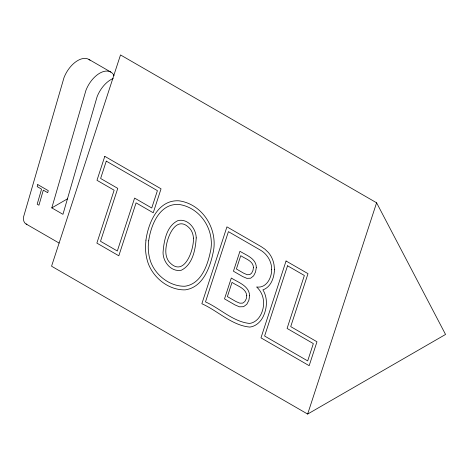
<?xml version="1.0" encoding="UTF-8"?>
<svg xmlns="http://www.w3.org/2000/svg" width="469" height="469" viewBox="0 0 469 469"><rect width="100%" height="100%" fill="white"/><g stroke="black" fill="none" stroke-linecap="round" stroke-linejoin="round"><path stroke-width="0.7" d="M113.187 78.499A22.424 12.944 -60 0 0 97.095 96.743L62.952 214.327L51.807 207.896L85.944 90.306A22.424 12.944 -60 0 1 113.41 74.454L113.99 75.785M307.652 414.063L376.601 202.79L120.51 54.937L51.561 266.21L307.652 414.063L445.55 334.45L376.601 202.79M51.807 207.896L67.659 198.745M88.94 59.44L110.889 72.115M26.112 224.018L59.094 243.059M26.903 224.305A11.76 6.789 -60 0 1 23.544 216.971L64.001 77.631A22.424 12.944 -60 0 1 90.048 60.225M193.433 238.105C194.055 250.34 183.649 278.908 168.776 261.432A13.871 10.64 87.6 0 1 165.838 252.386C165.147 240.304 175.711 212.058 190.396 229.159A14.047 10.769 87.6 0 1 193.433 238.105M196.218 237.906C195.485 249.485 192.7 264.569 181.362 270.226C171.273 272.319 162.966 261.96 163.048 252.521C163.904 241.037 166.501 226.029 177.974 220.577C187.952 218.273 196.124 228.661 196.218 237.906M271.68 269.288C271.862 277.683 266.439 288.482 256.607 286.987C264.844 294.251 265.524 306.744 260.148 315.866A20.507 15.723 87.6 0 1 249.52 323.446C232.982 321.693 220.178 308.485 205.492 301.895L228.421 231.645L259.908 249.825C266.972 253.653 271.662 261.227 271.68 269.288M274.476 269.323C274.283 277.279 271.129 287.069 262.916 289.865C268.192 298.483 267.072 309.558 262.37 318.158A24.177 18.537 87.6 0 1 249.848 327.081C231.768 325.451 217.874 310.818 201.852 303.724L226.937 226.861L261.075 246.565L264.956 249.209L268.286 252.404A22.659 17.376 87.6 0 1 274.054 264.827L274.476 269.323M145.941 240.151L145.484 246.213A39.29 30.127 87.6 0 0 147.946 262.646C153.205 277.918 168.817 290.352 185.237 289.86C202.491 287.456 209.684 268.514 212.897 253.647C218.812 230.42 203.212 204.167 178.97 200.808C158.076 199.554 148.327 222.752 145.941 240.151M148.685 240.826L148.268 246.372A35.603 27.302 87.6 0 0 150.496 261.262C155.397 275.303 169.866 286.6 184.938 286.242C200.843 283.985 207.169 266.333 210.182 252.715C215.722 231.317 201.002 207.515 178.83 204.437C159.589 203.335 150.942 224.903 148.685 240.826M246.747 295.722L246.272 298.788L244.841 301.544L242.743 303.103L239.835 303.191L235.966 301.549L227.389 296.601L232.032 282.367C237.22 286.049 246.119 288.171 246.747 295.722M249.602 295.687L248.887 300.277L246.805 304.293L243.563 306.697L239.483 306.826L235.022 304.932L224.51 298.864L231.311 278.023C238.252 282.496 249.238 285.785 249.602 295.687M253.459 267.512L252.955 270.466L251.619 273.163L249.76 274.635L247.192 274.711L243.716 273.222L236.399 268.995L240.744 255.675C245.305 258.865 253.166 260.805 253.459 267.512M256.309 267.576L255.558 271.95L253.623 275.848L250.622 278.228L246.841 278.346L242.766 276.599L233.433 271.211L239.94 251.278C246.313 255.271 256.32 258.466 256.309 267.576M37.766 184.587L37.18 186.603L41.553 189.13L37.18 204.197L38.939 205.211L43.312 190.144L47.703 192.677L48.289 190.66L37.766 184.587M104.798 156.341L96.977 180.301L114.137 190.203L96.866 243.112L118.815 255.781L136.08 202.872L153.234 212.779L161.055 188.819L104.798 156.341M106.281 161.125L100.618 178.472L117.772 188.38L100.507 241.283L117.332 250.997L134.597 198.088L151.751 207.996L157.414 190.649L106.281 161.125M286.055 260.993L260.975 337.856L309.171 365.685L316.974 341.772L290.721 326.617L308.004 273.662L286.055 260.993M287.538 265.776L264.61 336.027L307.687 360.901L313.339 343.601L287.081 328.441L304.363 275.485L287.538 265.776"/></g></svg>
